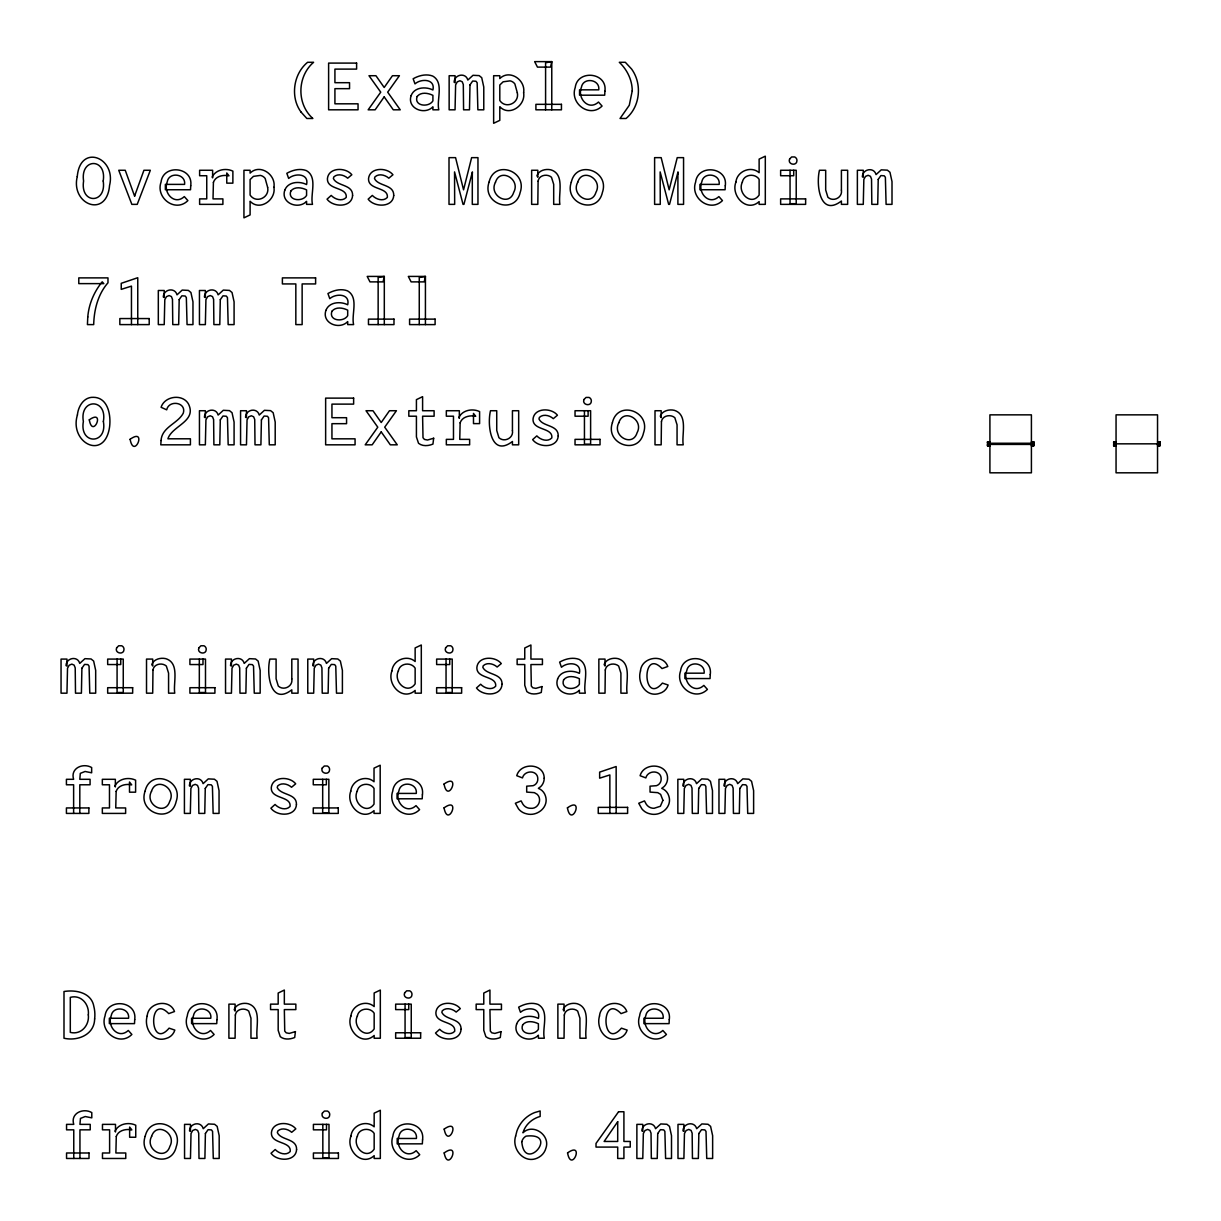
<?xml version="1.0" encoding="UTF-8"?>
<svg xmlns="http://www.w3.org/2000/svg" width="1221" height="1221" viewBox="0 0 1221 1221"><rect width="100%" height="100%" fill="white"/><g stroke="black" fill="none" stroke-linecap="round" stroke-linejoin="round"><path stroke-width="1.5" d="M1033.821 445.406L1031.409 445.833L1033.821 445.833L1033.821 444.413L987.514 444.413L987.514 445.833L989.91 445.833M1159.95 445.406L1157.539 445.833L1159.95 445.833L1159.95 444.413L1157.539 444.413M987.514 441.849L989.91 441.849L987.514 441.941L987.514 443.254L1033.821 443.254L1033.821 441.849L1031.409 441.849L1033.821 441.941M1113.644 441.849L1116.055 441.849L1113.644 441.941L1113.644 443.254L1116.055 443.254L1113.644 443.162M1159.95 441.849L1157.539 441.849L1159.95 441.941L1159.95 443.254L1157.539 443.254L1159.95 443.162M987.514 442.261L989.91 442.261L989.91 414.85L1031.409 414.85L1031.409 442.261L1033.821 442.261M1113.644 442.261L1116.055 442.261L1116.055 414.85L1157.539 414.85L1157.539 442.261L1159.95 442.261M987.514 442.841L989.91 443.376M1033.821 442.841L1031.409 443.376M1113.644 442.841L1116.055 442.841L1116.055 444.826L1113.644 444.826M1159.95 442.841L1157.539 442.841L1157.539 444.826L1159.95 444.826M987.514 443.162L989.91 443.162M1031.409 443.162L1033.821 443.162M1116.055 443.834L1157.539 443.834M1116.055 444.413L1113.644 444.413L1113.644 445.833L1116.055 445.833M987.514 444.52L989.91 444.52M1031.409 444.52L1033.821 444.52M1113.644 444.52L1116.055 444.52M1157.539 444.52L1159.95 444.52M987.514 444.826L989.91 444.291M1033.821 444.826L1031.409 444.291M987.514 445.406L989.91 445.406L989.91 472.817L1031.409 472.817L1031.409 445.406M1113.644 445.406L1116.055 445.406L1116.055 472.817L1157.539 472.817L1157.539 445.406M987.514 445.726L989.91 445.726M1031.409 445.726L1033.821 445.726M1113.644 445.726L1116.055 445.726M1157.539 445.726L1159.95 445.726M300.961 111.981L306.853 118.483L312.851 118.483C296.489 103.953 297.115 76.48 313.583 62.302L307.585 62.302C297.42 70.665 292.979 84.478 294.978 97.329A33.822 33.822 0 0 0 300.961 111.981M544.2 778.204C544.23 763.094 520.497 761.98 516.742 775.701L522.481 777.914C524.465 769.795 537.988 769.917 537.805 778.937A6.807 6.807 0 0 1 533.134 785.683L526.694 786.187L526.694 792.093L534.386 792.658L537.271 794.367C542.536 799.602 538.14 809.172 530.692 808.302A9.035 9.035 0 0 1 522.909 804.227L521.108 800.9L515.369 803.265L518.528 808.897A13.996 13.996 0 0 0 526.739 813.858C537.164 816.696 549.053 807.234 545.512 796.153A11.828 11.828 0 0 0 538.369 788.354L540.811 786.522A11.63 11.63 0 0 0 544.2 778.204M793.711 170.268L793.711 175.732L780.631 175.732L780.631 170.268L796.214 170.268L796.214 203.693L790.048 203.693L790.048 170.268M616.162 813.415L616.162 766.529L599.648 772.13L599.648 778.174L609.859 774.938L609.859 813.415M588.11 410.729L588.11 416.208L575.03 416.208L575.03 410.729L590.613 410.729L590.613 444.169L584.447 444.169L584.447 410.729M551.77 109.814L551.77 61.63L534.645 61.63L537.454 67.109L550.534 67.109L551.77 61.63L545.589 62.775L545.589 109.814M449.725 659.081L449.725 664.545L436.645 664.545L436.645 659.081L452.228 659.081L452.228 692.505L446.047 692.505L446.047 659.081M425.427 324.603L425.427 276.419L408.318 276.419L411.126 281.883L424.206 281.883L425.427 276.419L419.261 277.549L419.261 324.603M408.745 1004.135L408.745 1009.599L395.665 1009.599L395.665 1004.135L411.248 1004.135L411.248 1037.56L405.067 1037.56L405.067 1004.135M384.31 324.603L384.31 276.419L367.2 276.419L369.994 281.883L383.073 281.883L384.31 276.419L378.144 277.549L378.144 324.603M326.358 779.303L326.358 784.782L313.278 784.782L313.278 779.303L328.861 779.303L328.861 812.743L322.68 812.743L322.68 779.303M326.495 1124.373L326.495 1129.837L313.415 1129.837L313.415 1124.373L328.998 1124.373L328.998 1157.798L322.832 1157.798L322.832 1124.373M202.991 659.081L202.991 664.545L189.911 664.545L189.911 659.081L205.494 659.081L205.494 692.505L199.328 692.505L199.328 659.081M137.759 324.603L137.759 277.716L121.245 283.318L121.245 289.362L131.456 286.126L131.456 324.603M120.757 659.081L120.757 664.545L107.677 664.545L107.677 659.081L123.26 659.081L123.26 692.505L117.079 692.505L117.079 659.081M79.808 813.415L79.808 784.782L90.079 784.782L90.079 779.303L79.808 779.303L80.311 773.366L85.073 771.474L91.651 772.801L91.651 767.536C83.089 762.545 70.085 768.162 73.626 779.303L66.422 779.303L66.422 784.782L73.626 784.782L73.626 813.415M79.945 1158.47L79.945 1129.837L90.217 1129.837L90.217 1124.373L79.945 1124.373L80.464 1118.421L85.211 1116.528L91.789 1117.856L91.789 1112.59C83.226 1107.6 70.223 1113.216 73.764 1124.373L66.56 1124.373L66.56 1129.837L73.764 1129.837L73.764 1158.47M134.707 1019.642L134.508 1023.625L109.356 1023.625L109.356 1018.253L128.571 1018.253C130.037 1007.615 112.958 1005.31 111.233 1015.689C106.715 1026.327 118.269 1039.804 128.297 1030.463L131.868 1034.462C119.505 1046.87 99.328 1031.867 105.037 1015.948C107.219 997.572 137.53 1000.701 134.707 1019.642M190.72 185.775L190.522 189.743L165.369 189.743L165.369 184.386L184.585 184.386C186.05 173.748 168.971 171.444 167.246 181.822C162.729 192.46 174.282 205.937 184.31 196.596L187.881 200.595C175.519 213.003 155.342 198 161.05 182.082C163.232 163.706 193.544 166.834 190.72 185.775M216.956 1019.642L216.743 1023.625L191.59 1023.625L191.59 1018.253L210.806 1018.253C212.286 1007.615 195.192 1005.31 193.483 1015.689C188.95 1026.327 200.503 1039.804 210.546 1030.463L214.118 1034.462C201.74 1046.87 181.578 1031.867 187.271 1015.948C189.469 997.572 219.78 1000.701 216.956 1019.642M422.405 794.825L422.207 798.793L397.054 798.793L397.054 793.421L416.269 793.421C417.735 782.798 400.656 780.478 398.931 790.872C394.414 801.51 405.967 814.987 416.01 805.631L419.581 809.645C407.204 822.054 387.042 807.05 392.735 791.132C394.917 772.74 425.244 775.869 422.405 794.825M422.558 1139.88L422.344 1143.848L397.191 1143.848L397.191 1138.476L416.407 1138.476C417.887 1127.853 400.809 1125.533 399.084 1135.927C394.551 1146.565 406.105 1160.042 416.147 1150.686L419.719 1154.7C407.341 1167.108 387.179 1152.105 392.872 1136.186C395.07 1117.795 425.381 1120.939 422.558 1139.88M472.313 174.084L472.298 204.365L477.96 204.365L477.96 157.646L471.627 157.646L463.553 189.82L455.57 157.646L449.007 157.646L449.007 204.365L454.67 204.365L454.548 171.902L463.049 204.365L463.919 204.365L472.42 171.902L472.313 174.084M604.899 91.224L604.7 95.192L579.548 95.192L579.548 89.835L598.763 89.835C600.228 79.197 583.15 76.892 581.425 87.271C576.907 97.909 588.446 111.386 598.488 102.045L602.06 106.044C589.682 118.452 569.52 103.449 575.228 87.53C577.411 69.154 607.722 72.283 604.899 91.224M669.276 1019.642L669.077 1023.625L643.91 1023.625L643.91 1018.253L663.14 1018.253C664.606 1007.615 647.527 1005.31 645.802 1015.689C641.284 1026.327 652.823 1039.804 662.866 1030.463L666.437 1034.462C654.059 1046.87 633.897 1031.867 639.606 1015.948C641.788 997.572 672.099 1000.701 669.276 1019.642M677.914 174.084L677.899 204.365L683.562 204.365L683.562 157.646L677.228 157.646L669.154 189.82L661.172 157.646L654.609 157.646L654.609 204.365L660.271 204.365L660.149 171.902L668.65 204.365L669.52 204.365L678.021 171.902L677.914 174.084M710.256 674.587L710.057 678.555L684.889 678.555L684.889 673.183L704.12 673.183C705.585 662.56 688.507 660.256 686.782 670.634C682.264 681.272 693.803 694.749 703.845 685.408L707.417 689.407C695.039 701.816 674.877 686.812 680.585 670.894C682.768 652.518 713.079 655.646 710.256 674.587M725.289 185.775L725.091 189.743L699.923 189.743L699.923 184.386L719.154 184.386C720.619 173.748 703.54 171.444 701.816 181.822C697.298 192.46 708.836 205.937 718.879 196.596L722.45 200.595C710.073 213.003 689.911 198 695.619 182.082C697.802 163.706 728.113 166.834 725.289 185.775M87.775 316.972L87.424 324.603L93.696 324.603C94.063 309.691 97.97 294.246 107.982 282.784L107.982 277.884L78.785 277.884L78.785 283.623L103.816 283.623L102.213 281.822C94.048 291.804 88.828 304.09 87.775 316.972M77.274 176.526C70.391 204.487 106.7 218.91 109.554 185.47C116.453 157.524 80.113 143.132 77.274 176.526M161.065 440.522L160.79 444.826L190.415 444.826L190.415 438.797L167.903 438.797C172.13 425.61 197.359 421.398 188.355 403.739C182.295 393.544 164.56 396.077 161.096 407.295L166.697 409.829C168.864 399.572 186.721 402.136 183.272 413.186C177.762 423.672 161.874 426.984 161.065 440.522M103.373 421.474C107.601 444.871 79.167 444.963 83.364 421.474C79.258 398.122 107.54 397.954 103.373 421.474M632.234 90.888L629.273 105.281L620.054 118.483L626.068 118.483C635.882 110.287 639.926 96.856 637.911 84.402A35.928 35.928 0 0 0 631.623 69.063L625.335 62.302L619.322 62.302C627.136 69.643 632.234 80.082 632.234 90.888M77.411 414.972C69.002 442.353 103.907 461.05 109.417 427.976C111.264 416.407 108.547 397.435 93.407 397.313C83.822 396.856 78.159 406.517 77.411 414.972M103.205 181.013C106.746 204.197 79.914 204.411 83.593 181.013C80.037 157.799 106.929 157.616 103.205 181.013M515.644 1136.064C511.248 1149.755 525.244 1165.231 538.873 1157.264A14.85 14.85 0 0 0 545.94 1148.091C550.549 1135.057 532.875 1122.938 522.985 1132.813C525.167 1124.739 532.234 1118.65 540.14 1116.452L540.14 1110.957L534.63 1112.575A30.693 30.693 0 0 0 516.91 1131.073L515.644 1136.064M147.192 1016.009C143.605 1027.731 152.762 1042.932 166.163 1038.445A12.21 12.21 0 0 0 174.832 1030.097L169.093 1028.158C149.206 1051.51 147.985 991.895 168.727 1013.613L174.496 1011.537C169.78 998.335 148.123 1002.273 147.192 1016.009M291.804 678.922C293.147 686.416 283.623 691.132 278.281 686.034L276.099 678.8L276.099 659.081L269.856 659.081C266.331 673.641 270.299 706.257 291.804 689.834L291.804 693.177L298.046 693.177L298.046 659.081L291.804 659.081L291.804 678.922M512.438 430.586C513.782 438.064 504.258 442.78 498.916 437.698L496.733 430.448L496.733 410.729L490.491 410.729C486.965 425.305 490.934 457.921 512.438 441.498L512.438 444.826L518.681 444.826L518.681 410.729L512.438 410.729L512.438 430.586M599.511 1016.009C595.94 1027.731 605.082 1042.932 618.498 1038.445A12.21 12.21 0 0 0 627.151 1030.097L621.413 1028.158C601.526 1051.51 600.32 991.895 621.046 1013.613L626.816 1011.537C622.1 998.335 600.442 1002.273 599.511 1016.009M640.491 670.955C636.919 682.661 646.062 697.878 659.477 693.391A12.21 12.21 0 0 0 668.131 685.027L662.393 683.104C642.505 706.455 641.3 646.84 662.026 668.559L667.795 666.483C663.079 653.281 641.422 657.219 640.491 670.955M841.406 190.125C842.734 197.604 833.21 202.32 827.884 197.222L825.686 189.988L825.686 170.268L819.459 170.268C815.918 184.844 819.902 217.445 841.406 201.022L841.406 204.365L847.649 204.365L847.649 170.268L841.406 170.268L841.406 190.125M152.976 669.947L152.701 693.177L146.52 693.177L146.52 659.081L152.701 659.081L152.701 666.01L151.801 664.483C153.831 659.111 160.592 657.447 165.751 658.653C180.036 663.018 173 682.768 174.756 693.177L168.574 693.177L168.574 673.153L166.346 666.056C162.164 662.331 153.861 663.842 152.976 669.947M235.348 1015.017L235.088 1038.232L228.907 1038.232L228.907 1004.135L235.088 1004.135L235.088 1011.08L234.188 1009.538C236.202 1004.166 242.979 1002.502 248.138 1003.708C262.423 1008.073 255.387 1027.823 257.143 1038.232L250.961 1038.232L250.961 1018.207L248.733 1011.11C244.536 1007.386 236.248 1008.897 235.348 1015.017M350.793 791.147C345.497 804.883 361.721 821.855 374.023 810.637L374.023 813.415L380.189 813.415L380.189 765.231L374.023 768.162L374.023 781.745C365.903 774.45 351.801 780.341 350.793 791.147M350.931 1015.979C345.635 1029.715 361.859 1046.687 374.16 1035.469L374.16 1038.232L380.326 1038.232L380.326 990.048L374.16 992.994L374.16 1006.562C366.041 999.266 351.938 1005.158 350.931 1015.979M391.91 670.924C386.614 684.66 402.838 701.632 415.14 690.399L415.14 693.177L421.306 693.177L421.306 644.993L415.14 647.939L415.14 661.507C407.02 654.212 392.918 660.103 391.91 670.924M350.931 1136.202C345.635 1149.938 361.859 1166.925 374.16 1155.692L374.16 1158.47L380.326 1158.47L380.326 1110.286L374.16 1113.216L374.16 1126.8C366.041 1119.504 351.938 1125.396 350.931 1136.202M538.095 181.135L537.82 204.365L531.639 204.365L531.639 170.268L537.82 170.268L537.82 177.213L536.919 175.671C538.949 170.299 545.711 168.635 550.869 169.841C565.155 174.206 558.119 193.956 559.874 204.365L553.693 204.365L553.693 184.34L551.465 177.243C547.283 173.519 538.98 175.03 538.095 181.135M564.316 1015.017L564.041 1038.232L557.875 1038.232L557.875 1004.135L564.041 1004.135L564.041 1011.08L563.14 1009.538C565.17 1004.166 571.947 1002.502 577.106 1003.708C591.391 1008.073 584.34 1027.823 586.095 1038.232L579.929 1038.232L579.929 1018.207L577.686 1011.11C573.504 1007.386 565.216 1008.897 564.316 1015.017M605.295 669.947L605.021 693.177L598.855 693.177L598.855 659.081L605.021 659.081L605.021 666.01L604.12 664.483C606.15 659.111 612.927 657.447 618.085 658.653C632.371 663.018 625.32 682.768 627.075 693.177L620.909 693.177L620.909 673.153L618.665 666.056C614.484 662.331 606.196 663.842 605.295 669.947M661.446 421.611L661.172 444.826L655.005 444.826L655.005 410.729L661.172 410.729L661.172 417.674L660.271 416.132C662.301 410.76 669.077 409.096 674.236 410.302C688.522 414.682 681.471 434.432 683.226 444.826L677.06 444.826L677.06 424.816L674.831 417.704C670.634 413.98 662.347 415.491 661.446 421.611M735.897 182.112C730.616 195.848 746.84 212.82 759.126 201.602L759.126 204.365L765.308 204.365L765.308 156.181L759.126 159.127L759.126 172.695C751.007 165.4 736.919 171.291 735.897 182.112M273.931 187.317C276.129 200 259.646 211.462 250.107 201.267L250.107 214.911L243.941 217.842L243.941 170.268L250.107 170.268L250.107 173.107C259.92 163.416 276.16 174.527 273.931 187.317M523.626 92.765C525.824 105.449 509.34 116.911 499.801 106.715L499.801 120.36L493.635 123.29L493.635 75.717L499.801 75.717L499.801 78.556C509.615 68.864 525.854 79.975 523.626 92.765M145.055 791.239C137.5 812.911 171.108 824.45 176.16 801.51C183.715 779.776 150.168 768.284 145.055 791.239M145.192 1136.293C137.637 1157.981 171.245 1169.504 176.297 1146.565C183.867 1124.831 150.32 1113.338 145.192 1136.293M489.056 182.188C481.501 203.876 515.094 215.4 520.161 192.475C527.716 170.742 494.169 159.234 489.056 182.188M571.291 182.188C563.736 203.876 597.344 215.4 602.396 192.475C609.951 170.742 576.404 159.234 571.291 182.188M612.408 422.664C604.853 444.337 638.461 455.876 643.528 432.936C651.083 411.202 617.536 399.694 612.408 422.664M352.594 195.452C351.892 207.799 333.089 207.524 327.045 199.16L331.212 195.421C334.813 199.313 342.094 201.847 346.215 197.451C347.542 186.66 326.648 190.415 327.442 178.48C328.724 167.155 345.879 167.124 351.831 174.771L347.695 178.205C344.139 174.924 337.591 173.229 333.791 176.953L333.379 178.51C337.027 186.477 352.93 184.127 352.594 195.452M296.444 804.502C295.741 816.834 276.938 816.559 270.894 808.21L275.061 804.471C278.647 808.348 285.928 810.897 290.064 806.501C291.376 795.695 270.482 799.45 271.291 787.514C272.573 776.205 289.728 776.159 295.68 783.821L291.544 787.255C287.988 783.974 281.441 782.264 277.64 785.988L277.228 787.545C280.876 795.512 296.779 793.162 296.444 804.502M296.581 1149.556C295.879 1161.888 277.075 1161.614 271.031 1153.265L275.198 1149.526C278.8 1153.402 286.08 1155.951 290.201 1151.556C291.529 1140.765 270.635 1144.504 271.428 1132.569C272.71 1121.26 289.865 1121.214 295.818 1128.876L291.682 1132.31C288.125 1129.028 281.578 1127.319 277.778 1131.043L277.365 1132.6C281.013 1140.567 296.917 1138.216 296.581 1149.556M393.727 195.452C393.009 207.799 374.206 207.524 368.162 199.16L372.329 195.421C375.931 199.313 383.211 201.847 387.332 197.451C388.66 186.66 367.765 190.415 368.559 178.48C369.841 167.155 386.996 167.124 392.948 174.771L388.812 178.205C385.256 174.924 378.708 173.229 374.923 176.953L374.496 178.51C378.144 186.477 394.047 184.127 393.727 195.452M461.065 1029.318C460.363 1041.666 441.559 1041.391 435.515 1033.027L439.682 1029.288C443.269 1033.18 450.549 1035.713 454.685 1031.318C455.998 1020.527 435.119 1024.282 435.912 1012.346C437.194 1001.022 454.349 1000.991 460.302 1008.638L456.166 1012.072C452.609 1008.79 446.062 1007.096 442.261 1010.82L441.849 1012.377C445.497 1020.344 461.401 1017.993 461.065 1029.318M502.045 684.264C501.343 696.596 482.539 696.336 476.495 687.972L480.662 684.233C484.249 688.125 491.529 690.659 495.665 686.263C496.978 675.472 476.098 679.212 476.892 667.277C478.174 655.967 495.329 655.936 501.282 663.583L497.145 667.017C493.589 663.736 487.042 662.041 483.241 665.75L482.829 667.322C486.477 675.289 502.38 672.939 502.045 684.264M558.211 435.928C557.493 448.26 538.69 447.985 532.646 439.621L536.813 435.882C540.415 439.774 547.695 442.307 551.816 437.927C553.144 427.121 532.249 430.876 533.043 418.94C534.325 407.616 551.48 407.585 557.432 415.232L553.296 418.666C549.74 415.384 543.192 413.69 539.392 417.414L538.98 418.971C542.628 426.938 558.531 424.587 558.211 435.928M88.324 1014.88C89.56 1025.228 81.135 1035.149 70.299 1032.386L70.299 997.359C81.273 994.352 89.515 1004.547 88.324 1014.88M81.899 668.223L81.41 693.177L75.504 693.177L75.214 667.887L74.13 665.124L71.825 664.117L69.17 665.216L67.521 668.223L66.957 693.177L61.05 693.177L61.05 659.081L66.957 659.081L66.957 666.086L66.026 665.521C66.224 657.737 77.747 655.57 79.731 663.415L84.921 658.668L91.071 658.974L93.651 661.08L95.681 670.39L95.681 693.177L89.774 693.177L89.057 666.117L87.943 664.621L84.57 664.392L81.899 668.223M179.182 299.649L178.678 324.603L172.772 324.603L172.482 299.313L171.398 296.55L169.109 295.543L166.453 296.642L164.804 299.649L164.225 324.603L158.318 324.603L158.318 290.491L164.225 290.491L164.225 297.512L163.293 296.932C163.492 289.148 175.015 286.996 177.014 294.841L182.188 290.079L188.355 290.4L190.919 292.506L192.964 301.816L192.964 324.603L187.057 324.603L186.34 297.542L185.21 296.031L181.853 295.818L179.182 299.649M220.299 299.649L219.795 324.603L213.889 324.603L213.614 299.313L212.53 296.55L210.226 295.543L207.57 296.642L205.922 299.649L205.357 324.603L199.45 324.603L199.45 290.491L205.357 290.491L205.357 297.512L204.411 296.932C204.609 289.148 216.148 286.996 218.132 294.841L223.306 290.079L229.472 290.4L232.036 292.506L234.081 301.816L234.081 324.603L228.174 324.603L227.457 297.542L226.328 296.031L222.97 295.818L220.299 299.649M220.299 419.871L219.795 444.826L213.889 444.826L213.614 419.536L212.53 416.788L210.226 415.766L207.57 416.865L205.922 419.871L205.357 444.826L199.45 444.826L199.45 410.729L205.357 410.729L205.357 417.735L204.411 417.17C204.609 409.386 216.148 407.234 218.132 415.064L223.306 410.317L229.472 410.638L232.036 412.729L234.081 422.039L234.081 444.826L228.174 444.826L227.457 417.765L226.328 416.269L222.97 416.04L220.299 419.871M205.265 788.445L204.762 813.415L198.855 813.415L198.58 788.125L197.497 785.362L195.192 784.34L192.536 785.454L190.888 788.445L190.323 813.415L184.417 813.415L184.417 779.303L190.323 779.303L190.323 786.309L189.377 785.744C189.591 777.96 201.114 775.808 203.098 783.653L208.272 778.891L214.438 779.212L217.002 781.318L219.047 790.613L219.047 813.415L213.141 813.415L212.423 786.355L211.294 784.844L207.936 784.63L205.265 788.445M261.416 419.871L260.912 444.826L255.006 444.826L254.731 419.536L253.647 416.788L251.343 415.766L248.687 416.865L247.039 419.871L246.474 444.826L240.568 444.826L240.568 410.729L246.474 410.729L246.474 417.735L245.543 417.17C245.742 409.386 257.265 407.234 259.249 415.064L264.423 410.317L270.589 410.638L273.168 412.729L275.198 422.039L275.198 444.826L269.292 444.826L268.574 417.765L267.46 416.269L264.087 416.04L261.416 419.871M246.383 668.223L245.879 693.177L239.972 693.177L239.698 667.887L238.614 665.124L236.309 664.117L233.654 665.216L232.005 668.223L231.441 693.177L225.534 693.177L225.534 659.081L231.441 659.081L231.441 666.086L230.51 665.521C230.708 657.737 242.231 655.57 244.215 663.415L249.389 658.668L255.555 658.974L258.135 661.08L260.165 670.39L260.165 693.177L254.258 693.177L253.541 666.117L252.426 664.621L249.053 664.392L246.383 668.223M205.403 1133.515L204.899 1158.47L198.992 1158.47L198.718 1133.18L197.634 1130.417L195.329 1129.41L192.674 1130.509L191.025 1133.515L190.461 1158.47L184.554 1158.47L184.554 1124.373L190.461 1124.373L190.461 1131.379L189.53 1130.799C189.728 1123.015 201.251 1120.863 203.235 1128.708L208.409 1123.946L214.575 1124.266L217.155 1126.373L219.185 1135.683L219.185 1158.47L213.278 1158.47L212.561 1131.409L211.447 1129.898L208.074 1129.684L205.403 1133.515M328.632 668.223L328.128 693.177L322.222 693.177L321.932 667.887L320.848 665.124L318.544 664.117L315.903 665.216L314.24 668.223L313.675 693.177L307.768 693.177L307.768 659.081L313.675 659.081L313.675 666.086L312.744 665.521C312.942 657.737 324.465 655.57 326.45 663.415L331.639 658.668L337.805 658.974L340.369 661.08L342.399 670.39L342.399 693.177L336.492 693.177L335.775 666.117L334.661 664.621L331.303 664.392L328.632 668.223M469.993 84.86L469.49 109.814L463.583 109.814L463.308 84.524L462.225 81.776L459.92 80.754L457.265 81.853L455.616 84.86L455.051 109.814L449.145 109.814L449.145 75.717L455.051 75.717L455.051 82.723L454.105 82.158C454.319 74.374 465.842 72.207 467.826 80.052L473 75.305L479.166 75.61L481.73 77.717L483.775 87.027L483.775 109.814L477.869 109.814L477.152 82.753L476.022 81.258L472.664 81.029L469.993 84.86M657.722 1133.515L657.234 1158.47L651.327 1158.47L651.037 1133.18L649.954 1130.417L647.649 1129.41L644.993 1130.509L643.345 1133.515L642.78 1158.47L636.874 1158.47L636.874 1124.373L642.78 1124.373L642.78 1131.379L641.849 1130.799C642.048 1123.015 653.571 1120.863 655.555 1128.708L660.744 1123.946L666.91 1124.266L669.474 1126.373L671.504 1135.683L671.504 1158.47L665.598 1158.47L664.88 1131.409L663.766 1129.898L660.408 1129.684L657.722 1133.515M698.702 788.445L698.214 813.415L692.307 813.415L692.017 788.125L690.933 785.362L688.629 784.34L685.973 785.454L684.325 788.445L683.76 813.415L677.853 813.415L677.853 779.303L683.76 779.303L683.76 786.309L682.829 785.744C683.027 777.96 694.551 775.808 696.535 783.653L701.724 778.891L707.89 779.212L710.454 781.318L712.484 790.613L712.484 813.415L706.577 813.415L705.86 786.355L704.746 784.844L701.388 784.63L698.702 788.445M698.855 1133.515L698.351 1158.47L692.444 1158.47L692.154 1133.18L691.071 1130.417L688.766 1129.41L686.126 1130.509L684.462 1133.515L683.897 1158.47L677.991 1158.47L677.991 1124.373L683.897 1124.373L683.897 1131.379L682.966 1130.799C683.165 1123.015 694.688 1120.863 696.687 1128.708L701.861 1123.946L708.027 1124.266L710.591 1126.373L712.637 1135.683L712.637 1158.47L706.73 1158.47L706.013 1131.409L704.883 1129.898L701.526 1129.684L698.855 1133.515M739.834 788.445L739.331 813.415L733.424 813.415L733.134 788.125L732.051 785.362L729.746 784.34L727.106 785.454L725.442 788.445L724.877 813.415L718.971 813.415L718.971 779.303L724.877 779.303L724.877 786.309L723.946 785.744C724.145 777.96 735.668 775.808 737.667 783.653L742.841 778.891L749.007 779.212L751.571 781.318L753.616 790.613L753.616 813.415L747.71 813.415L746.993 786.355L745.863 784.844L742.505 784.63L739.834 788.445M878.22 179.411L877.716 204.365L871.825 204.365L871.535 179.075L870.451 176.328L868.146 175.305L865.491 176.404L863.842 179.411L863.278 204.365L857.371 204.365L857.371 170.268L863.278 170.268L863.278 177.274L862.347 176.709C862.545 168.925 874.068 166.758 876.052 174.603L881.241 169.856L887.392 170.162L889.972 172.268L892.002 181.578L892.002 204.365L886.095 204.365L885.378 177.304L884.263 175.809L880.89 175.58L878.22 179.411M267.628 187.317C269.856 197.756 255.937 203.892 250.107 195.055L250.107 179.548L253.449 176.358L260.348 175.412A7.784 7.784 0 0 1 265.186 178.51L267.628 187.317M357.234 791.162C351.862 801.861 366.163 815.521 374.023 804.105L374.023 788.384C369.963 782.02 358.577 783.256 357.234 791.162M357.371 1015.994C351.999 1026.678 366.3 1040.338 374.16 1028.921L374.16 1013.201C370.116 1006.837 358.73 1008.073 357.371 1015.994M398.351 670.94C392.979 681.623 407.28 695.283 415.14 683.867L415.14 668.146C411.095 661.782 399.71 663.018 398.351 670.94M357.371 1136.217C351.999 1146.916 366.3 1160.576 374.16 1149.159L374.16 1133.439C370.116 1127.075 358.73 1128.311 357.371 1136.217M517.322 92.765C519.551 103.205 505.631 109.341 499.801 100.504L499.801 84.997L503.144 81.807L510.042 80.861A7.784 7.784 0 0 1 514.88 83.959L517.322 92.765M742.353 182.127C736.965 192.811 751.281 206.471 759.126 195.055L759.126 179.334C755.082 172.97 743.696 174.206 742.353 182.127M521.794 1141.711C524.435 1173.885 560.271 1132.126 526.037 1136.14A8.837 8.837 0 0 0 521.794 1141.711M151.496 791.284C144.337 804.41 165.14 816.33 169.719 801.358C176.892 788.232 156.059 776.373 151.496 791.284M151.633 1136.339C144.49 1149.465 165.278 1161.385 169.856 1146.412C177.03 1133.286 156.196 1121.427 151.633 1136.339M495.482 182.25C488.339 195.36 509.142 207.295 513.72 192.308C520.894 179.182 500.061 167.338 495.482 182.25M577.731 182.25C570.573 195.36 591.376 207.295 595.955 192.308C603.128 179.182 582.295 167.338 577.731 182.25M618.849 422.71C611.706 435.836 632.493 447.756 637.072 432.768C644.245 419.642 623.412 407.799 618.849 422.71M662.927 800.335L660.347 806.287L654.059 808.302A9.035 9.035 0 0 1 646.26 804.227L644.474 800.9L638.736 803.265L641.895 808.897A13.996 13.996 0 0 0 650.106 813.858C660.53 816.696 672.42 807.234 668.864 796.153A11.828 11.828 0 0 0 661.721 788.354L664.163 786.522A11.63 11.63 0 0 0 667.566 778.204C667.597 763.094 643.864 761.98 640.109 775.701L645.848 777.914C647.832 769.795 661.355 769.917 661.156 778.937A6.807 6.807 0 0 1 656.501 785.683L650.045 786.187L650.045 792.093L657.753 792.658L660.622 794.367L662.927 800.335M295.421 1031.623L294.688 1037.499C290.171 1039.392 284.279 1039.956 280.265 1036.675L278.174 1030.326L278.174 1009.599L270.558 1009.599L270.558 1004.135L278.174 1004.135L278.174 993.055L284.34 990.048L284.34 1004.135L295.848 1004.135L295.848 1009.599L284.34 1009.599L284.737 1031.119L286.218 1032.829L289.255 1033.424L295.421 1031.623M433.669 438.232L432.936 444.093C428.418 445.986 422.542 446.55 418.528 443.284L416.422 436.92L416.422 416.208L408.821 416.208L408.821 410.729L416.422 410.729L416.422 399.649L422.603 396.657L422.603 410.729L434.111 410.729L434.111 416.208L422.603 416.208L423 437.729L424.465 439.423L427.503 440.033L433.669 438.232M542.002 686.568L541.269 692.444C536.752 694.322 530.86 694.902 526.846 691.62L524.755 685.271L524.755 664.545L517.139 664.545L517.139 659.081L524.755 659.081L524.755 648L530.921 644.993L530.921 659.081L542.429 659.081L542.429 664.545L530.921 664.545L531.318 686.065L532.799 687.774L535.836 688.369L542.002 686.568M501.022 1031.623L500.289 1037.499C495.772 1039.392 489.88 1039.956 485.866 1036.675L483.775 1030.326L483.775 1009.599L476.159 1009.599L476.159 1004.135L483.775 1004.135L483.775 993.055L489.942 990.048L489.942 1004.135L501.449 1004.135L501.449 1009.599L489.942 1009.599L490.338 1031.119L491.819 1032.829L494.856 1033.424L501.022 1031.623M116.148 791.391L115.751 807.936L125.626 807.936L125.626 813.415L102.335 813.415L102.335 807.936L109.478 807.936L109.478 784.782L102.335 784.782L102.335 779.303L115.354 779.303L115.354 786.919L114.942 785.942C118.513 778.571 128.693 776.8 135.607 780.173L135.607 792.185L129.502 792.185L129.502 782.005L131.7 784.844C125.931 783.607 118.254 785.164 116.148 791.391M213.416 182.341L213.019 198.886L222.894 198.886L222.894 204.365L199.618 204.365L199.618 198.886L206.746 198.886L206.746 175.732L199.618 175.732L199.618 170.268L212.622 170.268L212.622 177.869L212.225 176.908C215.781 169.521 225.961 167.765 232.875 171.138L232.875 183.15L226.77 183.15L226.77 172.97L228.968 175.809C223.199 174.572 215.522 176.114 213.416 182.341M116.285 1136.446L115.888 1152.99L125.763 1152.99L125.763 1158.47L102.472 1158.47L102.472 1152.99L109.615 1152.99L109.615 1129.837L102.472 1129.837L102.472 1124.373L115.491 1124.373L115.491 1131.974L115.095 1131.012C118.651 1123.625 128.831 1121.87 135.745 1125.228L135.745 1137.239L129.64 1137.239L129.64 1127.075L131.837 1129.898C126.068 1128.662 118.391 1130.219 116.285 1136.446M284.798 190.14C280.372 203.007 298.336 210.073 306.578 201.358L306.578 204.365L312.484 204.365C310.042 194.17 317.979 177.182 306.364 170.604C299.862 168.177 292.674 170.009 286.828 173.306L288.66 178.434C294.78 172.909 309.218 173.367 306.578 184.539C299.481 180.906 287.973 181.624 284.798 190.14M325.915 310.378C321.505 323.244 339.453 330.311 347.695 321.596L347.695 324.603L353.602 324.603C351.16 314.408 359.096 297.42 347.481 290.842C340.98 288.415 333.791 290.247 327.945 293.528L329.777 298.672C335.897 293.147 350.335 293.589 347.695 304.777C340.598 301.144 329.105 301.862 325.915 310.378M411.141 95.589C406.715 108.455 424.664 115.522 432.906 106.807L432.906 109.814L438.812 109.814C436.37 99.618 444.307 82.631 432.707 76.053C426.205 73.626 419.017 75.458 413.156 78.755L414.987 83.883C421.108 78.358 435.546 78.816 432.906 89.988C425.808 86.355 414.316 87.073 411.141 95.589M460.134 422.817L459.752 439.362L469.627 439.362L469.627 444.826L446.337 444.826L446.337 439.362L453.479 439.362L453.479 416.208L446.337 416.208L446.337 410.729L459.34 410.729L459.34 418.345L458.943 417.368C462.5 409.981 472.68 408.226 479.594 411.599L479.594 423.611L473.489 423.611L473.489 413.431L475.702 416.269C469.932 415.033 462.255 416.59 460.134 422.817M557.615 678.952C553.189 691.819 571.138 698.885 579.38 690.17L579.38 693.177L585.286 693.177C582.844 682.982 590.781 665.994 579.181 659.416C572.68 656.99 565.491 658.821 559.63 662.118L561.462 667.246C567.582 661.721 582.035 662.164 579.38 673.351C572.283 669.719 560.79 670.436 557.615 678.952M516.636 1024.007C512.21 1036.873 530.158 1043.94 538.4 1035.225L538.4 1038.232L544.307 1038.232C541.865 1028.036 549.801 1011.049 538.202 1004.471C531.7 1002.044 524.511 1003.876 518.65 1007.172L520.482 1012.301C526.602 1006.776 541.056 1007.233 538.4 1018.421C531.303 1014.773 519.81 1015.49 516.636 1024.007M94.643 1018.909C94.429 1034.691 77.686 1041.376 63.996 1038.232L63.996 991.513C75.763 989.59 91.377 992.52 93.834 1006.348A34.631 34.631 0 0 1 94.643 1018.909M116.621 647.863C114.301 653.372 124.054 655.341 123.993 649.374A3.8 3.8 0 0 0 121.673 645.772L118.681 645.772L116.621 647.863M198.87 647.863C196.55 653.372 206.303 655.341 206.227 649.374A3.8 3.8 0 0 0 203.922 645.772L200.916 645.772L198.87 647.863M322.222 768.101C319.902 773.595 329.655 775.564 329.594 769.596A3.8 3.8 0 0 0 327.274 766.01L324.282 766.01L322.222 768.101M322.375 1113.155C320.039 1118.665 329.792 1120.634 329.731 1114.651A3.8 3.8 0 0 0 327.426 1111.064L324.42 1111.064L322.375 1113.155M445.589 647.863C443.269 653.372 453.022 655.341 452.96 649.374A3.8 3.8 0 0 0 450.641 645.772L447.634 645.772L445.589 647.863M404.609 992.917C402.289 998.427 412.042 1000.396 411.981 994.428A3.8 3.8 0 0 0 409.661 990.826L406.654 990.826L404.609 992.917M583.989 399.511C581.654 405.021 591.407 406.99 591.346 401.022A3.8 3.8 0 0 0 589.041 397.435L586.034 397.435L583.989 399.511M789.59 159.051C787.255 164.56 797.008 166.529 796.947 160.562A3.8 3.8 0 0 0 794.642 156.96L791.635 156.96L789.59 159.051M89.286 419.826C92.872 439.728 105.83 408.18 89.286 419.826M130.113 439.285C134.066 460.256 147.604 426.846 130.113 439.285M444.047 807.859C448 828.83 461.538 795.42 444.047 807.859M444.185 1152.914C448.138 1173.885 461.675 1140.475 444.185 1152.914M567.414 807.859C571.367 828.83 584.905 795.42 567.414 807.859M567.551 1152.914C571.504 1173.885 585.042 1140.475 567.551 1152.914M444.047 784.035C447.924 804.975 461.584 771.718 444.047 784.035M444.185 1129.089C448.076 1150.029 461.736 1116.772 444.185 1129.089M290.812 191.041C287.271 200.732 302.487 202.335 306.578 195.421L306.578 189.911C301.785 187.5 294.597 186.294 290.812 191.041M331.929 311.263C328.388 320.97 343.62 322.573 347.695 315.659L347.695 310.149C342.903 307.723 335.714 306.532 331.929 311.263M417.139 96.49C413.614 106.181 428.83 107.784 432.906 100.87L432.906 95.36C428.113 92.949 420.924 91.743 417.139 96.49M563.614 679.853C560.088 689.544 575.305 691.147 579.38 684.233L579.38 678.723C574.603 676.312 567.399 675.106 563.614 679.853M522.634 1024.907C519.108 1034.599 534.325 1036.202 538.4 1029.288L538.4 1023.778C533.623 1021.367 526.419 1020.161 522.634 1024.907M135.21 194.398L134.661 196.322L125.244 170.268L118.742 170.268L131.853 204.365L137.225 204.365L150.336 170.268L143.925 170.268L135.21 194.398M384.188 96.871L375.137 109.814L368.162 109.814L380.738 92.17L369.001 75.717L375.946 75.717L384.188 87.485L392.46 75.717L399.404 75.717L387.683 92.17L400.229 109.814L393.284 109.814L384.188 96.871M381.211 431.883L372.161 444.826L365.201 444.826L377.777 427.182L366.025 410.729L372.97 410.729L381.211 422.512L389.484 410.729L396.428 410.729L384.707 427.182L397.252 444.826L390.323 444.826L381.211 431.883M617.704 1121.702L604.136 1141.452L617.704 1141.452L617.704 1121.702M618.574 1111.751L596.016 1143.421L596.016 1147.084L617.704 1147.084L617.704 1158.47L623.916 1158.47L623.916 1147.084L630.25 1147.084L630.25 1141.452L623.916 1141.452L623.916 1111.751L618.574 1111.751M356.608 63.095L328.617 63.095L328.617 109.814L358.043 109.814L358.043 103.816L334.92 103.816L334.92 88.66L349.542 88.66L349.542 82.692L334.92 82.692L334.92 69.109L356.608 69.109L356.608 63.095M561.446 104.334L535.912 104.334L535.912 109.814L561.446 109.814L561.446 104.334M805.631 198.886L780.631 198.886L780.631 204.365L805.631 204.365L805.631 198.886M315.613 277.884L282.387 277.884L282.387 283.928L295.833 283.928L295.833 324.603L302.136 324.603L302.136 283.928L315.613 283.928L315.613 277.884M149.206 318.559L119.841 318.559L119.841 324.603L149.206 324.603L149.206 318.559M393.986 319.124L368.467 319.124L368.467 324.603L393.986 324.603L393.986 319.124M435.103 319.124L409.584 319.124L409.584 324.603L435.103 324.603L435.103 319.124M353.632 398.122L325.641 398.122L325.641 444.826L355.067 444.826L355.067 438.827L331.944 438.827L331.944 423.672L346.566 423.672L346.566 417.704L331.944 417.704L331.944 404.12L353.632 404.12L353.632 398.122M600.03 439.362L575.03 439.362L575.03 444.826L600.03 444.826L600.03 439.362M132.662 687.698L107.677 687.698L107.677 693.177L132.662 693.177L132.662 687.698M214.911 687.698L189.911 687.698L189.911 693.177L214.911 693.177L214.911 687.698M461.63 687.698L436.645 687.698L436.645 693.177L461.63 693.177L461.63 687.698M627.609 807.371L598.244 807.371L598.244 813.415L627.609 813.415L627.609 807.371M88.874 807.936L66.422 807.936L66.422 813.415L88.874 813.415L88.874 807.936M338.263 807.936L313.278 807.936L313.278 813.415L338.263 813.415L338.263 807.936M420.65 1032.768L395.665 1032.768L395.665 1038.232L420.65 1038.232L420.65 1032.768M89.011 1152.99L66.56 1152.99L66.56 1158.47L89.011 1158.47L89.011 1152.99M338.415 1152.99L313.415 1152.99L313.415 1158.47L338.415 1158.47L338.415 1152.99"/></g></svg>
